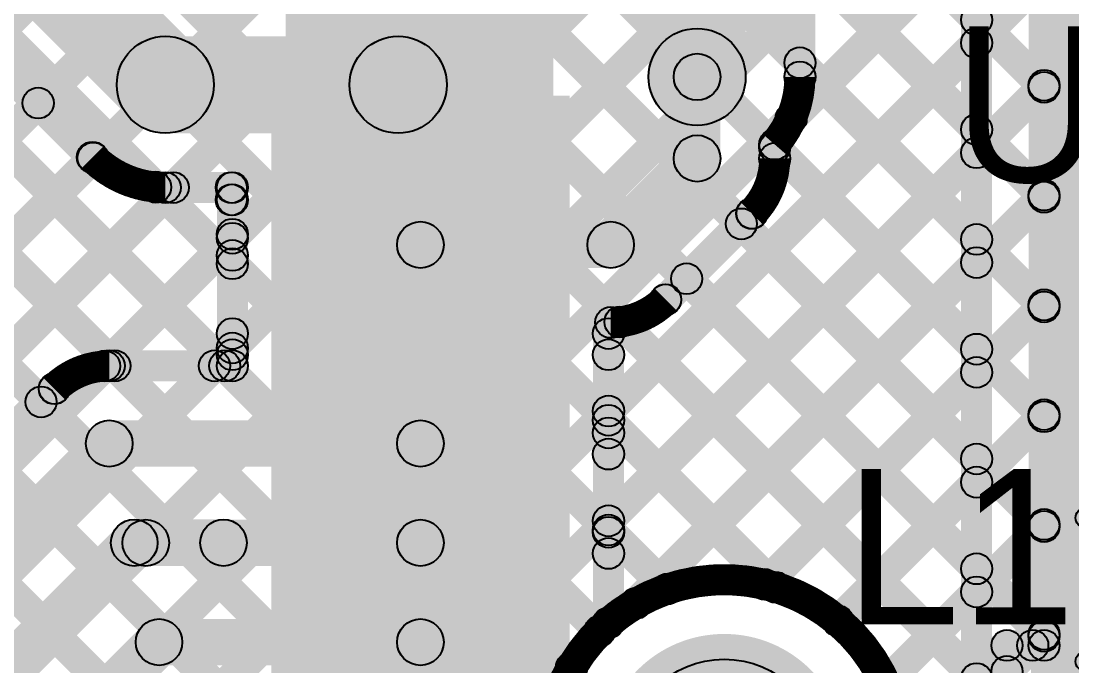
# Model space of a CAD drawing. Header units: millimetres. Extents: x 0.01 to 3.4, y 0.01 to 2.05.
# Drawn here: x 1.8168 to 2.0876, y 1.2653 to 1.4314 of the extents above; entities that cross this region are included whole.
import ezdxf

# ---------------------------------------------------------------- set-up
doc = ezdxf.new("R2010")
doc.units = ezdxf.units.MM
doc.header["$MEASUREMENT"] = 0
for name, color, linetype in [('BottomLayer', 5, 'Continuous'), ('TopLayer', 1, 'Continuous'), ('TopOverlay', 2, 'Continuous'), ('TopPaste', 8, 'Continuous'), ('TopSolder', 216, 'Continuous')]:
    doc.layers.add(name, color=color, linetype=linetype)

# ---------------------------------------------------------------- blocks, each defined once
blk = doc.blocks.new('SPM5012T_100M_LR_27')
at = {"layer": 'TopLayer'}
for points in [[(-0.11417, 0.05512), (-0.05906, 0.05512), (-0.05906, -0.05512), (-0.11417, -0.05512)], [(0.05906, 0.05512), (0.11417, 0.05512), (0.11417, -0.05512), (0.05906, -0.05512)]]:
    blk.add_hatch(color=1, dxfattribs=at).paths.add_polyline_path(points)
at = {"layer": 'TopOverlay'}
h = blk.add_hatch(color=2, dxfattribs=at)
edge = h.paths.add_edge_path()
edge.add_arc((-0.108, 0.102), 0.0025, 0, 360)
h = blk.add_hatch(color=2, dxfattribs=at)
edge = h.paths.add_edge_path()
edge.add_arc((-0.108, 0.102), 0.0025, 0, 360)
for points in [[(0.108, 0.1045), (0.108, 0.0995), (-0.108, 0.0995), (-0.108, 0.1045)], [(-0.1105, 0.102), (-0.1055, 0.102), (-0.1055, 0.066), (-0.1105, 0.066)], [(0.1055, 0.102), (0.1105, 0.102), (0.1105, 0.066), (0.1055, 0.066)], [(-0.1105, -0.065), (-0.1055, -0.065), (-0.1055, -0.102), (-0.1105, -0.102)], [(0.1055, -0.065), (0.1105, -0.065), (0.1105, -0.102), (0.1055, -0.102)], [(0.108, -0.0995), (0.108, -0.1045), (-0.108, -0.1045), (-0.108, -0.0995)]]:
    blk.add_hatch(color=2, dxfattribs=at).paths.add_polyline_path(points)
h = blk.add_hatch(color=2, dxfattribs=at)
edge = h.paths.add_edge_path()
edge.add_arc((0.108, 0.102), 0.0025, 0, 360)
h = blk.add_hatch(color=2, dxfattribs=at)
edge = h.paths.add_edge_path()
edge.add_arc((0.108, 0.102), 0.0025, 0, 360)
h = blk.add_hatch(color=2, dxfattribs=at)
edge = h.paths.add_edge_path()
edge.add_arc((-0.108, 0.066), 0.0025, 0, 360)
h = blk.add_hatch(color=2, dxfattribs=at)
edge = h.paths.add_edge_path()
edge.add_arc((0.108, 0.066), 0.0025, 0, 360)
h = blk.add_hatch(color=2, dxfattribs=at)
edge = h.paths.add_edge_path()
edge.add_arc((-0.108, -0.065), 0.0025, 0, 360)
h = blk.add_hatch(color=2, dxfattribs=at)
edge = h.paths.add_edge_path()
edge.add_arc((0.108, -0.065), 0.0025, 0, 360)
h = blk.add_hatch(color=2, dxfattribs=at)
edge = h.paths.add_edge_path()
edge.add_arc((-0.09783, -0.071), 0.005, 0, 360)
h = blk.add_hatch(color=2, dxfattribs=at)
edge = h.paths.add_edge_path()
edge.add_arc((-0.08617, -0.071), 0.005, 0, 360)
h = blk.add_hatch(color=2, dxfattribs=at)
edge = h.paths.add_edge_path()
edge.add_arc((-0.108, -0.102), 0.0025, 0, 360)
h = blk.add_hatch(color=2, dxfattribs=at)
edge = h.paths.add_edge_path()
edge.add_arc((-0.108, -0.102), 0.0025, 0, 360)
h = blk.add_hatch(color=2, dxfattribs=at)
edge = h.paths.add_edge_path()
edge.add_arc((0.108, -0.102), 0.0025, 0, 360)
h = blk.add_hatch(color=2, dxfattribs=at)
edge = h.paths.add_edge_path()
edge.add_arc((0.108, -0.102), 0.0025, 0, 360)
at = {"layer": 'TopPaste'}
for points in [[(-0.11417, 0.05512), (-0.05906, 0.05512), (-0.05906, -0.05512), (-0.11417, -0.05512)], [(0.05906, 0.05512), (0.11417, 0.05512), (0.11417, -0.05512), (0.05906, -0.05512)]]:
    blk.add_hatch(color=8, dxfattribs=at).paths.add_polyline_path(points)
at = {"layer": 'TopSolder'}
for points in [[(-0.11817, 0.05912), (-0.05506, 0.05912), (-0.05506, -0.05912), (-0.11817, -0.05912)], [(0.05506, 0.05912), (0.11817, 0.05912), (0.11817, -0.05912), (0.05506, -0.05912)]]:
    blk.add_hatch(color=216, dxfattribs=at).paths.add_polyline_path(points)
at = {"layer": 'TopOverlay', "const_width": 0.01}
blk.add_lwpolyline([(-0.08617, -0.071, 1), (-0.09783, -0.071, 1)], format="xyb", close=True, dxfattribs=at)
at = {"layer": 'TopOverlay'}
for centre, radius in [((-0.108, 0.102), 0.0025), ((-0.108, 0.102), 0.0025), ((0.108, 0.102), 0.0025), ((0.108, 0.102), 0.0025), ((-0.108, 0.066), 0.0025), ((0.108, 0.066), 0.0025), ((-0.108, -0.065), 0.0025), ((0.108, -0.065), 0.0025), ((-0.09783, -0.071), 0.005), ((-0.08617, -0.071), 0.005), ((-0.108, -0.102), 0.0025), ((-0.108, -0.102), 0.0025), ((0.108, -0.102), 0.0025), ((0.108, -0.102), 0.0025)]:
    blk.add_circle(centre, radius, dxfattribs=at)
blk = doc.blocks.new('PIC16F15355_I_SS_39')
at = {"layer": 'TopLayer'}
for points in [[(0.17618, 0.15748), (0.10728, 0.15748), (0.10728, 0.1752), (0.17618, 0.1752)], [(0.17618, 0.13189), (0.10728, 0.13189), (0.10728, 0.14961), (0.17618, 0.14961)], [(0.17618, 0.1063), (0.10728, 0.1063), (0.10728, 0.12402), (0.17618, 0.12402)], [(0.17618, 0.08071), (0.10728, 0.08071), (0.10728, 0.09843), (0.17618, 0.09843)], [(0.17618, 0.05512), (0.10728, 0.05512), (0.10728, 0.07283), (0.17618, 0.07283)], [(0.17618, 0.02953), (0.10728, 0.02953), (0.10728, 0.04724), (0.17618, 0.04724)]]:
    blk.add_hatch(color=1, dxfattribs=at).paths.add_polyline_path(points)
at = {"layer": 'TopPaste'}
for points in [[(0.17618, 0.15748), (0.10728, 0.15748), (0.10728, 0.1752), (0.17618, 0.1752)], [(0.17618, 0.13189), (0.10728, 0.13189), (0.10728, 0.14961), (0.17618, 0.14961)], [(0.17618, 0.1063), (0.10728, 0.1063), (0.10728, 0.12402), (0.17618, 0.12402)], [(0.17618, 0.08071), (0.10728, 0.08071), (0.10728, 0.09843), (0.17618, 0.09843)], [(0.17618, 0.05512), (0.10728, 0.05512), (0.10728, 0.07283), (0.17618, 0.07283)], [(0.17618, 0.02953), (0.10728, 0.02953), (0.10728, 0.04724), (0.17618, 0.04724)]]:
    blk.add_hatch(color=8, dxfattribs=at).paths.add_polyline_path(points)
at = {"layer": 'TopSolder'}
for points in [[(0.18018, 0.15348), (0.10328, 0.15348), (0.10328, 0.1792), (0.18018, 0.1792)], [(0.18018, 0.12789), (0.10328, 0.12789), (0.10328, 0.15361), (0.18018, 0.15361)], [(0.18018, 0.1023), (0.10328, 0.1023), (0.10328, 0.12802), (0.18018, 0.12802)], [(0.18018, 0.07671), (0.10328, 0.07671), (0.10328, 0.10243), (0.18018, 0.10243)], [(0.18018, 0.05112), (0.10328, 0.05112), (0.10328, 0.07683), (0.18018, 0.07683)], [(0.18018, 0.02553), (0.10328, 0.02553), (0.10328, 0.05124), (0.18018, 0.05124)]]:
    blk.add_hatch(color=216, dxfattribs=at).paths.add_polyline_path(points)

msp = doc.modelspace()

# ---------------------------------------------------------------- hatches: boundary and pattern name
at = {"layer": 'BottomLayer'}
for points in [[(1.66618, 1.65317), (1.67184, 1.65883), (2.06583, 1.26484), (2.06017, 1.25918)], [(1.69447, 1.65317), (1.70012, 1.65883), (2.06583, 1.29312), (2.06017, 1.28747)], [(1.72237, 1.33402), (1.71671, 1.33968), (2.03586, 1.65883), (2.04152, 1.65317)], [(1.72275, 1.65317), (1.7284, 1.65883), (2.06583, 1.3214), (2.06017, 1.31575)], [(1.75103, 1.65317), (1.75669, 1.65883), (2.06583, 1.34969), (2.06017, 1.34403)], [(1.77932, 1.65317), (1.78497, 1.65883), (2.06583, 1.37797), (2.06017, 1.37232)], [(1.8076, 1.65317), (1.81326, 1.65883), (2.06583, 1.40626), (2.06017, 1.4006)], [(1.83588, 1.65317), (1.84154, 1.65883), (2.06583, 1.43454), (2.06017, 1.42888)], [(1.74843, 1.3318), (1.74278, 1.33746), (2.05823, 1.65291), (2.06389, 1.64725)], [(2.127, 0.87355), (2.077, 0.87355), (2.077, 1.63024), (2.127, 1.63024)], [(1.56426, 1.61367), (1.56992, 1.61933), (1.94042, 1.24883), (1.93476, 1.24317)], [(1.59254, 1.61367), (1.5982, 1.61933), (1.95783, 1.2597), (1.95217, 1.25404)], [(1.76656, 1.32164), (1.7609, 1.32729), (2.05516, 1.62155), (2.06081, 1.6159)], [(2.067, 0.9973), (2.059, 0.9973), (2.059, 1.60681), (2.067, 1.60681)], [(1.77933, 1.30613), (1.77368, 1.31179), (2.06017, 1.59828), (2.06583, 1.59263)], [(1.78606, 1.28458), (1.7804, 1.29023), (2.06017, 1.57), (2.06583, 1.56434)], [(1.73362, 1.55745), (1.73927, 1.56311), (2.01401, 1.28837), (2.00835, 1.28272)], [(1.72405, 1.53874), (1.7297, 1.5444), (1.98619, 1.28791), (1.98054, 1.28225)], [(1.77369, 1.24392), (1.76803, 1.24958), (2.06017, 1.54172), (2.06583, 1.53606)], [(1.70113, 1.53337), (1.70679, 1.53903), (1.96874, 1.27708), (1.96308, 1.27142)], [(1.58341, 1.50967), (1.58906, 1.51533), (1.85556, 1.24883), (1.84991, 1.24317)], [(1.80123, 1.24317), (1.79557, 1.24883), (2.06017, 1.51343), (2.06583, 1.50777)], [(1.82951, 1.24317), (1.82385, 1.24883), (2.06017, 1.48515), (2.06583, 1.47949)], [(1.85779, 1.24317), (1.85214, 1.24883), (2.06017, 1.45686), (2.06583, 1.45121)], [(1.88608, 1.24317), (1.88042, 1.24883), (2.06017, 1.42858), (2.06583, 1.42292)], [(1.91436, 1.24317), (1.90871, 1.24883), (2.06017, 1.40029), (2.06583, 1.39464)], [(1.76204, 1.38761), (1.76769, 1.39327), (1.91213, 1.24883), (1.90648, 1.24317)], [(1.74714, 1.37423), (1.75279, 1.37988), (1.88385, 1.24883), (1.87819, 1.24317)], [(1.978, 1.27853), (1.97235, 1.28418), (2.06017, 1.37201), (2.06583, 1.36635)], [(2.01122, 1.28346), (2.00557, 1.28912), (2.06017, 1.34373), (2.06583, 1.33807)], [(2.03007, 1.27403), (2.02441, 1.27968), (2.06017, 1.31544), (2.06583, 1.30978)], [(2.04227, 1.25794), (2.03661, 1.2636), (2.06017, 1.28716), (2.06583, 1.2815)], [(1.94265, 1.24317), (1.93699, 1.24883), (1.95582, 1.26765), (1.96147, 1.262)]]:
    msp.add_hatch(color=5, dxfattribs=at).paths.add_polyline_path(points)
h = msp.add_hatch(color=5, dxfattribs=at)
edge = h.paths.add_edge_path()
edge.add_arc((2.063, 1.43171), 0.004, 0, 360)
h = msp.add_hatch(color=5, dxfattribs=at)
edge = h.paths.add_edge_path()
edge.add_arc((2.063, 1.42575), 0.004, 0, 360)
h = msp.add_hatch(color=5, dxfattribs=at)
edge = h.paths.add_edge_path()
edge.add_arc((2.063, 1.40343), 0.004, 0, 360)
h = msp.add_hatch(color=5, dxfattribs=at)
edge = h.paths.add_edge_path()
edge.add_arc((2.063, 1.39747), 0.004, 0, 360)
h = msp.add_hatch(color=5, dxfattribs=at)
edge = h.paths.add_edge_path()
edge.add_arc((2.063, 1.37514), 0.004, 0, 360)
h = msp.add_hatch(color=5, dxfattribs=at)
edge = h.paths.add_edge_path()
edge.add_arc((2.063, 1.36918), 0.004, 0, 360)
h = msp.add_hatch(color=5, dxfattribs=at)
edge = h.paths.add_edge_path()
edge.add_arc((2.063, 1.34686), 0.004, 0, 360)
h = msp.add_hatch(color=5, dxfattribs=at)
edge = h.paths.add_edge_path()
edge.add_arc((2.063, 1.3409), 0.004, 0, 360)
h = msp.add_hatch(color=5, dxfattribs=at)
edge = h.paths.add_edge_path()
edge.add_arc((2.063, 1.31858), 0.004, 0, 360)
h = msp.add_hatch(color=5, dxfattribs=at)
edge = h.paths.add_edge_path()
edge.add_arc((2.063, 1.31261), 0.004, 0, 360)
h = msp.add_hatch(color=5, dxfattribs=at)
edge = h.paths.add_edge_path()
edge.add_arc((2.063, 1.29029), 0.004, 0, 360)
h = msp.add_hatch(color=5, dxfattribs=at)
edge = h.paths.add_edge_path()
edge.add_arc((1.98336, 1.28508), 0.004, 0, 360)
h = msp.add_hatch(color=5, dxfattribs=at)
edge = h.paths.add_edge_path()
edge.add_arc((2.0084, 1.28629), 0.004, 0, 360)
h = msp.add_hatch(color=5, dxfattribs=at)
edge = h.paths.add_edge_path()
edge.add_arc((2.01118, 1.28554), 0.004, 0, 360)
h = msp.add_hatch(color=5, dxfattribs=at)
edge = h.paths.add_edge_path()
edge.add_arc((2.063, 1.28433), 0.004, 0, 360)
h = msp.add_hatch(color=5, dxfattribs=at)
edge = h.paths.add_edge_path()
edge.add_arc((1.97518, 1.28136), 0.004, 0, 360)
h = msp.add_hatch(color=5, dxfattribs=at)
edge = h.paths.add_edge_path()
edge.add_arc((2.02724, 1.27685), 0.004, 0, 360)
h = msp.add_hatch(color=5, dxfattribs=at)
edge = h.paths.add_edge_path()
edge.add_arc((1.96591, 1.27425), 0.004, 0, 360)
h = msp.add_hatch(color=5, dxfattribs=at)
edge = h.paths.add_edge_path()
edge.add_arc((1.998, 1.242), 0.0315, 0, 360)
h = msp.add_hatch(color=5, dxfattribs=at)
edge = h.paths.add_edge_path()
edge.add_arc((1.95864, 1.26482), 0.004, 0, 360)
h = msp.add_hatch(color=5, dxfattribs=at)
edge = h.paths.add_edge_path()
edge.add_arc((1.998, 1.242), 0.025, 0, 360)
h = msp.add_hatch(color=5, dxfattribs=at)
edge = h.paths.add_edge_path()
edge.add_arc((2.063, 1.26201), 0.004, 0, 360)
at = {"layer": 'TopLayer'}
for points in [[(1.72717, 1.47904), (1.73283, 1.4847), (1.87213, 1.3454), (1.86648, 1.33974)], [(2.01367, 1.47539), (2.01933, 1.48104), (2.08321, 1.41716), (2.07756, 1.4115)], [(1.78916, 1.46216), (1.80684, 1.47984), (1.86284, 1.42384), (1.84516, 1.40616)], [(2.01805, 1.40343), (2.0124, 1.40909), (2.07917, 1.47586), (2.08483, 1.47021)], [(2.0035, 1.417), (1.9785, 1.417), (1.9785, 1.471), (2.0035, 1.471)], [(2.0215, 1.417), (2.0135, 1.417), (2.0135, 1.471), (2.0215, 1.471)], [(2.08439, 1.27054), (2.07639, 1.27054), (2.07639, 1.47042), (2.08439, 1.47042)], [(1.72717, 1.45076), (1.73283, 1.45642), (1.84385, 1.3454), (1.83819, 1.33974)], [(1.77647, 1.4494), (1.78212, 1.45506), (1.83806, 1.39912), (1.8324, 1.39347)], [(2.01467, 1.4461), (2.02033, 1.45176), (2.08321, 1.38887), (2.07756, 1.38321)], [(1.97101, 1.3281), (1.96535, 1.33376), (2.07756, 1.44596), (2.08321, 1.44031)], [(1.885, 1.39934), (1.954, 1.39934), (1.954, 1.441), (1.885, 1.441)], [(1.854, 1.4025), (1.854, 1.4275), (1.914, 1.4275), (1.914, 1.4025)], [(2.01467, 1.41782), (2.02033, 1.42347), (2.08321, 1.36059), (2.07756, 1.35493)], [(1.97101, 1.29982), (1.96535, 1.30547), (2.07756, 1.41768), (2.08321, 1.41202)], [(1.997, 1.396), (1.985, 1.396), (1.985, 1.417), (1.997, 1.417)], [(1.74843, 1.3318), (1.74278, 1.33746), (1.81842, 1.4131), (1.82408, 1.40745)], [(1.97299, 1.36951), (1.96451, 1.37799), (1.98676, 1.40024), (1.99524, 1.39176)], [(2.00817, 1.39603), (2.01383, 1.40169), (2.08321, 1.3323), (2.07756, 1.32665)], [(1.76656, 1.32164), (1.7609, 1.32729), (1.83256, 1.39896), (1.83822, 1.3933)], [(2.015, 1.396), (2.007, 1.396), (2.007, 1.39961), (2.015, 1.39961)], [(1.76152, 1.38813), (1.76718, 1.39378), (1.82484, 1.33612), (1.81918, 1.33047)], [(1.854, 1.3845), (1.854, 1.3925), (1.871, 1.3925), (1.871, 1.3845)], [(1.77933, 1.30613), (1.77368, 1.31179), (1.85322, 1.39133), (1.85887, 1.38567)], [(1.84872, 1.38579), (1.85437, 1.39144), (1.87411, 1.3717), (1.86846, 1.36605)], [(1.978, 1.27853), (1.97235, 1.28418), (2.07756, 1.3894), (2.08321, 1.38374)], [(1.875, 1.38534), (1.867, 1.38534), (1.867, 1.3885), (1.875, 1.3885)], [(1.87528, 1.38534), (1.86728, 1.38534), (1.86728, 1.3885), (1.87528, 1.3885)], [(1.87528, 1.38534), (1.86728, 1.38534), (1.86728, 1.3885), (1.87528, 1.3885)], [(1.87528, 1.37648), (1.86728, 1.37648), (1.86728, 1.38534), (1.87528, 1.38534)], [(1.87528, 1.37648), (1.86728, 1.37648), (1.86728, 1.38534), (1.87528, 1.38534)], [(1.98575, 1.35681), (1.98009, 1.36247), (2.00228, 1.38465), (2.00794, 1.379)], [(1.9996, 1.37632), (2.00526, 1.38197), (2.08321, 1.30402), (2.07756, 1.29836)], [(1.84119, 1.3397), (1.83553, 1.34536), (1.86846, 1.37828), (1.87411, 1.37263)], [(1.91973, 1.36775), (1.91973, 1.37975), (1.96875, 1.37975), (1.96875, 1.36775)], [(1.87528, 1.37102), (1.86728, 1.37102), (1.86728, 1.37648), (1.87528, 1.37648)], [(1.87528, 1.35089), (1.86728, 1.35089), (1.86728, 1.37102), (1.87528, 1.37102)], [(1.87528, 1.35089), (1.86728, 1.35089), (1.86728, 1.37102), (1.87528, 1.37102)], [(1.98546, 1.36218), (1.99112, 1.36783), (2.08321, 1.27574), (2.07756, 1.27008)], [(2.01122, 1.28346), (2.00557, 1.28912), (2.07756, 1.36111), (2.08321, 1.35545)], [(1.96829, 1.35106), (1.97395, 1.35672), (2.07366, 1.25701), (2.068, 1.25136)], [(1.86951, 1.33974), (1.86385, 1.3454), (1.86846, 1.35), (1.87411, 1.34434)], [(1.87528, 1.34543), (1.86728, 1.34543), (1.86728, 1.35089), (1.87528, 1.35089)], [(1.97218, 1.34543), (1.96418, 1.34543), (1.96418, 1.35089), (1.97218, 1.35089)], [(1.83957, 1.33857), (1.83957, 1.34657), (1.87128, 1.34657), (1.87128, 1.33857)], [(1.97218, 1.3253), (1.96418, 1.3253), (1.96418, 1.34543), (1.97218, 1.34543)], [(1.97218, 1.3253), (1.96418, 1.3253), (1.96418, 1.34543), (1.97218, 1.34543)], [(1.78511, 1.29073), (1.77945, 1.29639), (1.82256, 1.33951), (1.82822, 1.33385)], [(2.03007, 1.27403), (2.02441, 1.27968), (2.07756, 1.33283), (2.08321, 1.32717)], [(1.96535, 1.32572), (1.97101, 1.33137), (2.01401, 1.28837), (2.00835, 1.28272)], [(1.69924, 1.17376), (1.69076, 1.18224), (1.83532, 1.32681), (1.84381, 1.31832)], [(1.83957, 1.31657), (1.83957, 1.32857), (1.91973, 1.32857), (1.91973, 1.31657)], [(1.97218, 1.31983), (1.96418, 1.31983), (1.96418, 1.3253), (1.97218, 1.3253)], [(1.97218, 1.29971), (1.96418, 1.29971), (1.96418, 1.31983), (1.97218, 1.31983)], [(1.97218, 1.29971), (1.96418, 1.29971), (1.96418, 1.31983), (1.97218, 1.31983)], [(1.846, 1.291), (1.846, 1.303), (1.869, 1.303), (1.869, 1.291)], [(1.84898, 1.29098), (1.84898, 1.30298), (1.91973, 1.30298), (1.91973, 1.29098)], [(1.96535, 1.29743), (1.97101, 1.30309), (1.98619, 1.28791), (1.98054, 1.28225)], [(2.04227, 1.25794), (2.03661, 1.2636), (2.07756, 1.30454), (2.08321, 1.29889)], [(1.73824, 1.18076), (1.72976, 1.18924), (1.84176, 1.30124), (1.85024, 1.29276)], [(1.97218, 1.29424), (1.96418, 1.29424), (1.96418, 1.29971), (1.97218, 1.29971)], [(1.97218, 1.27636), (1.96418, 1.27636), (1.96418, 1.29424), (1.97218, 1.29424)], [(1.97218, 1.27636), (1.96418, 1.27636), (1.96418, 1.29424), (1.97218, 1.29424)], [(1.77724, 1.18776), (1.76876, 1.19624), (1.84814, 1.27563), (1.85663, 1.26714)], [(1.85239, 1.26539), (1.85239, 1.27739), (1.91973, 1.27739), (1.91973, 1.26539)], [(2.08032, 1.26771), (2.07466, 1.27337), (2.07756, 1.27626), (2.08321, 1.2706)], [(2.07366, 1.26104), (2.068, 1.2667), (2.07466, 1.27337), (2.08032, 1.26771)], [(2.07083, 1.26654), (2.07083, 1.27454), (2.08039, 1.27454), (2.08039, 1.26654)], [(2.07483, 1.13946), (2.06683, 1.13946), (2.06683, 1.27054), (2.07483, 1.27054)], [(2.04595, 1.23334), (2.04029, 1.23899), (2.068, 1.2667), (2.07366, 1.26104)]]:
    msp.add_hatch(color=1, dxfattribs=at).paths.add_polyline_path(points)
h = msp.add_hatch(color=1, dxfattribs=at)
edge = h.paths.add_edge_path()
edge.add_arc((1.854, 1.415), 0.0125, 0, 360)
h = msp.add_hatch(color=1, dxfattribs=at)
edge = h.paths.add_edge_path()
edge.add_arc((1.854, 1.415), 0.0125, 0, 360)
h = msp.add_hatch(color=1, dxfattribs=at)
edge = h.paths.add_edge_path()
edge.add_arc((1.914, 1.415), 0.0125, 0, 360)
h = msp.add_hatch(color=1, dxfattribs=at)
edge = h.paths.add_edge_path()
edge.add_arc((1.991, 1.417), 0.0125, 0, 360)
h = msp.add_hatch(color=1, dxfattribs=at)
edge = h.paths.add_edge_path()
edge.add_arc((2.0175, 1.42064), 0.004, 0, 360)
h = msp.add_hatch(color=1, dxfattribs=at)
edge = h.paths.add_edge_path()
edge.add_arc((1.991, 1.417), 0.006, 0, 360)
h = msp.add_hatch(color=1, dxfattribs=at)
edge = h.paths.add_edge_path()
edge.add_arc((2.0175, 1.417), 0.004, 0, 360)
h = msp.add_hatch(color=1, dxfattribs=at)
edge = h.paths.add_edge_path()
edge.add_arc((2.0175, 1.417), 0.004, 0, 360)
h = msp.add_hatch(color=1, dxfattribs=at)
edge = h.paths.add_edge_path()
edge.add_arc((2.08039, 1.41485), 0.004, 0, 360)
h = msp.add_hatch(color=1, dxfattribs=at)
edge = h.paths.add_edge_path()
edge.add_arc((2.08039, 1.41433), 0.004, 0, 360)
h = msp.add_hatch(color=1, dxfattribs=at)
edge = h.paths.add_edge_path()
edge.add_arc((1.82125, 1.41027), 0.004, 0, 360)
h = msp.add_hatch(color=1, dxfattribs=at)
edge = h.paths.add_edge_path()
edge.add_arc((2.01523, 1.40626), 0.004, 0, 360)
h = msp.add_hatch(color=1, dxfattribs=at)
edge = h.paths.add_edge_path()
edge.add_arc((2.011, 1.39961), 0.004, 0, 360)
h = msp.add_hatch(color=1, dxfattribs=at)
edge = h.paths.add_edge_path()
edge.add_arc((2.011, 1.39961), 0.004, 0, 360)
h = msp.add_hatch(color=1, dxfattribs=at)
edge = h.paths.add_edge_path()
edge.add_arc((2.011, 1.39886), 0.004, 0, 360)
h = msp.add_hatch(color=1, dxfattribs=at)
edge = h.paths.add_edge_path()
edge.add_arc((1.83523, 1.3963), 0.004, 0, 360)
h = msp.add_hatch(color=1, dxfattribs=at)
edge = h.paths.add_edge_path()
edge.add_arc((1.83523, 1.3963), 0.004, 0, 360)
h = msp.add_hatch(color=1, dxfattribs=at)
edge = h.paths.add_edge_path()
edge.add_arc((1.83526, 1.39626), 0.004, 0, 360)
h = msp.add_hatch(color=1, dxfattribs=at)
edge = h.paths.add_edge_path()
edge.add_arc((1.83539, 1.39613), 0.004, 0, 360)
h = msp.add_hatch(color=1, dxfattribs=at)
edge = h.paths.add_edge_path()
edge.add_arc((1.991, 1.396), 0.006, 0, 360)
h = msp.add_hatch(color=1, dxfattribs=at)
edge = h.paths.add_edge_path()
edge.add_arc((1.991, 1.396), 0.006, 0, 360)
h = msp.add_hatch(color=1, dxfattribs=at)
edge = h.paths.add_edge_path()
edge.add_arc((2.011, 1.396), 0.004, 0, 360)
h = msp.add_hatch(color=1, dxfattribs=at)
edge = h.paths.add_edge_path()
edge.add_arc((2.011, 1.396), 0.004, 0, 360)
h = msp.add_hatch(color=1, dxfattribs=at)
edge = h.paths.add_edge_path()
edge.add_arc((2.011, 1.396), 0.004, 0, 360)
h = msp.add_hatch(color=1, dxfattribs=at)
edge = h.paths.add_edge_path()
edge.add_arc((1.85154, 1.38861), 0.004, 0, 360)
h = msp.add_hatch(color=1, dxfattribs=at)
edge = h.paths.add_edge_path()
edge.add_arc((1.854, 1.3885), 0.004, 0, 360)
h = msp.add_hatch(color=1, dxfattribs=at)
edge = h.paths.add_edge_path()
edge.add_arc((1.854, 1.3885), 0.004, 0, 360)
h = msp.add_hatch(color=1, dxfattribs=at)
edge = h.paths.add_edge_path()
edge.add_arc((1.854, 1.3885), 0.004, 0, 360)
h = msp.add_hatch(color=1, dxfattribs=at)
edge = h.paths.add_edge_path()
edge.add_arc((1.85604, 1.3885), 0.004, 0, 360)
h = msp.add_hatch(color=1, dxfattribs=at)
edge = h.paths.add_edge_path()
edge.add_arc((1.871, 1.3885), 0.004, 0, 360)
h = msp.add_hatch(color=1, dxfattribs=at)
edge = h.paths.add_edge_path()
edge.add_arc((1.871, 1.3885), 0.004, 0, 360)
h = msp.add_hatch(color=1, dxfattribs=at)
edge = h.paths.add_edge_path()
edge.add_arc((1.87128, 1.3885), 0.004, 0, 360)
h = msp.add_hatch(color=1, dxfattribs=at)
edge = h.paths.add_edge_path()
edge.add_arc((1.87128, 1.3885), 0.004, 0, 360)
h = msp.add_hatch(color=1, dxfattribs=at)
edge = h.paths.add_edge_path()
edge.add_arc((1.871, 1.38534), 0.004, 0, 360)
h = msp.add_hatch(color=1, dxfattribs=at)
edge = h.paths.add_edge_path()
edge.add_arc((1.87128, 1.38534), 0.004, 0, 360)
h = msp.add_hatch(color=1, dxfattribs=at)
edge = h.paths.add_edge_path()
edge.add_arc((1.87128, 1.38534), 0.004, 0, 360)
h = msp.add_hatch(color=1, dxfattribs=at)
edge = h.paths.add_edge_path()
edge.add_arc((1.87128, 1.38534), 0.004, 0, 360)
h = msp.add_hatch(color=1, dxfattribs=at)
edge = h.paths.add_edge_path()
edge.add_arc((1.87128, 1.38534), 0.004, 0, 360)
h = msp.add_hatch(color=1, dxfattribs=at)
edge = h.paths.add_edge_path()
edge.add_arc((2.08039, 1.38657), 0.004, 0, 360)
h = msp.add_hatch(color=1, dxfattribs=at)
edge = h.paths.add_edge_path()
edge.add_arc((2.08039, 1.38604), 0.004, 0, 360)
h = msp.add_hatch(color=1, dxfattribs=at)
edge = h.paths.add_edge_path()
edge.add_arc((2.00511, 1.38183), 0.004, 0, 360)
h = msp.add_hatch(color=1, dxfattribs=at)
edge = h.paths.add_edge_path()
edge.add_arc((2.00511, 1.38183), 0.004, 0, 360)
h = msp.add_hatch(color=1, dxfattribs=at)
edge = h.paths.add_edge_path()
edge.add_arc((2.00514, 1.38186), 0.004, 0, 360)
h = msp.add_hatch(color=1, dxfattribs=at)
edge = h.paths.add_edge_path()
edge.add_arc((2.00243, 1.37915), 0.004, 0, 360)
h = msp.add_hatch(color=1, dxfattribs=at)
edge = h.paths.add_edge_path()
edge.add_arc((1.87128, 1.37648), 0.004, 0, 360)
h = msp.add_hatch(color=1, dxfattribs=at)
edge = h.paths.add_edge_path()
edge.add_arc((1.87128, 1.37648), 0.004, 0, 360)
h = msp.add_hatch(color=1, dxfattribs=at)
edge = h.paths.add_edge_path()
edge.add_arc((1.87128, 1.37648), 0.004, 0, 360)
h = msp.add_hatch(color=1, dxfattribs=at)
edge = h.paths.add_edge_path()
edge.add_arc((1.87128, 1.37545), 0.004, 0, 360)
h = msp.add_hatch(color=1, dxfattribs=at)
edge = h.paths.add_edge_path()
edge.add_arc((1.91973, 1.37375), 0.006, 0, 360)
h = msp.add_hatch(color=1, dxfattribs=at)
edge = h.paths.add_edge_path()
edge.add_arc((1.96875, 1.37375), 0.006, 0, 360)
h = msp.add_hatch(color=1, dxfattribs=at)
edge = h.paths.add_edge_path()
edge.add_arc((1.96875, 1.37375), 0.006, 0, 360)
h = msp.add_hatch(color=1, dxfattribs=at)
edge = h.paths.add_edge_path()
edge.add_arc((1.87128, 1.37102), 0.004, 0, 360)
h = msp.add_hatch(color=1, dxfattribs=at)
edge = h.paths.add_edge_path()
edge.add_arc((1.87128, 1.37102), 0.004, 0, 360)
h = msp.add_hatch(color=1, dxfattribs=at)
edge = h.paths.add_edge_path()
edge.add_arc((1.87128, 1.37102), 0.004, 0, 360)
h = msp.add_hatch(color=1, dxfattribs=at)
edge = h.paths.add_edge_path()
edge.add_arc((1.87128, 1.36887), 0.004, 0, 360)
h = msp.add_hatch(color=1, dxfattribs=at)
edge = h.paths.add_edge_path()
edge.add_arc((1.98829, 1.36501), 0.004, 0, 360)
h = msp.add_hatch(color=1, dxfattribs=at)
edge = h.paths.add_edge_path()
edge.add_arc((1.98289, 1.35961), 0.004, 0, 360)
h = msp.add_hatch(color=1, dxfattribs=at)
edge = h.paths.add_edge_path()
edge.add_arc((1.98292, 1.35964), 0.004, 0, 360)
h = msp.add_hatch(color=1, dxfattribs=at)
edge = h.paths.add_edge_path()
edge.add_arc((1.98292, 1.35964), 0.004, 0, 360)
h = msp.add_hatch(color=1, dxfattribs=at)
edge = h.paths.add_edge_path()
edge.add_arc((2.08039, 1.35828), 0.004, 0, 360)
h = msp.add_hatch(color=1, dxfattribs=at)
edge = h.paths.add_edge_path()
edge.add_arc((2.08039, 1.35776), 0.004, 0, 360)
h = msp.add_hatch(color=1, dxfattribs=at)
edge = h.paths.add_edge_path()
edge.add_arc((1.96875, 1.35375), 0.004, 0, 360)
h = msp.add_hatch(color=1, dxfattribs=at)
edge = h.paths.add_edge_path()
edge.add_arc((1.96875, 1.35375), 0.004, 0, 360)
h = msp.add_hatch(color=1, dxfattribs=at)
edge = h.paths.add_edge_path()
edge.add_arc((1.97112, 1.35389), 0.004, 0, 360)
h = msp.add_hatch(color=1, dxfattribs=at)
edge = h.paths.add_edge_path()
edge.add_arc((1.87128, 1.35089), 0.004, 0, 360)
h = msp.add_hatch(color=1, dxfattribs=at)
edge = h.paths.add_edge_path()
edge.add_arc((1.87128, 1.35089), 0.004, 0, 360)
h = msp.add_hatch(color=1, dxfattribs=at)
edge = h.paths.add_edge_path()
edge.add_arc((1.87128, 1.35089), 0.004, 0, 360)
h = msp.add_hatch(color=1, dxfattribs=at)
edge = h.paths.add_edge_path()
edge.add_arc((1.96818, 1.35089), 0.004, 0, 360)
h = msp.add_hatch(color=1, dxfattribs=at)
edge = h.paths.add_edge_path()
edge.add_arc((1.87128, 1.34717), 0.004, 0, 360)
h = msp.add_hatch(color=1, dxfattribs=at)
edge = h.paths.add_edge_path()
edge.add_arc((1.87128, 1.34543), 0.004, 0, 360)
h = msp.add_hatch(color=1, dxfattribs=at)
edge = h.paths.add_edge_path()
edge.add_arc((1.96818, 1.34543), 0.004, 0, 360)
h = msp.add_hatch(color=1, dxfattribs=at)
edge = h.paths.add_edge_path()
edge.add_arc((1.96818, 1.34543), 0.004, 0, 360)
h = msp.add_hatch(color=1, dxfattribs=at)
edge = h.paths.add_edge_path()
edge.add_arc((1.96818, 1.34543), 0.004, 0, 360)
h = msp.add_hatch(color=1, dxfattribs=at)
edge = h.paths.add_edge_path()
edge.add_arc((1.83836, 1.34253), 0.004, 0, 360)
h = msp.add_hatch(color=1, dxfattribs=at)
edge = h.paths.add_edge_path()
edge.add_arc((1.83957, 1.34257), 0.004, 0, 360)
h = msp.add_hatch(color=1, dxfattribs=at)
edge = h.paths.add_edge_path()
edge.add_arc((1.83957, 1.34257), 0.004, 0, 360)
h = msp.add_hatch(color=1, dxfattribs=at)
edge = h.paths.add_edge_path()
edge.add_arc((1.83957, 1.34257), 0.004, 0, 360)
h = msp.add_hatch(color=1, dxfattribs=at)
edge = h.paths.add_edge_path()
edge.add_arc((1.84102, 1.34257), 0.004, 0, 360)
h = msp.add_hatch(color=1, dxfattribs=at)
edge = h.paths.add_edge_path()
edge.add_arc((1.86668, 1.34257), 0.004, 0, 360)
h = msp.add_hatch(color=1, dxfattribs=at)
edge = h.paths.add_edge_path()
edge.add_arc((1.86931, 1.34257), 0.004, 0, 360)
h = msp.add_hatch(color=1, dxfattribs=at)
edge = h.paths.add_edge_path()
edge.add_arc((1.87128, 1.34257), 0.004, 0, 360)
h = msp.add_hatch(color=1, dxfattribs=at)
edge = h.paths.add_edge_path()
edge.add_arc((1.82539, 1.33668), 0.004, 0, 360)
h = msp.add_hatch(color=1, dxfattribs=at)
edge = h.paths.add_edge_path()
edge.add_arc((1.82539, 1.33668), 0.004, 0, 360)
h = msp.add_hatch(color=1, dxfattribs=at)
edge = h.paths.add_edge_path()
edge.add_arc((1.82542, 1.33671), 0.004, 0, 360)
h = msp.add_hatch(color=1, dxfattribs=at)
edge = h.paths.add_edge_path()
edge.add_arc((1.82201, 1.33329), 0.004, 0, 360)
h = msp.add_hatch(color=1, dxfattribs=at)
edge = h.paths.add_edge_path()
edge.add_arc((1.96818, 1.33093), 0.004, 0, 360)
h = msp.add_hatch(color=1, dxfattribs=at)
edge = h.paths.add_edge_path()
edge.add_arc((1.96818, 1.32855), 0.004, 0, 360)
h = msp.add_hatch(color=1, dxfattribs=at)
edge = h.paths.add_edge_path()
edge.add_arc((2.08039, 1.33), 0.004, 0, 360)
h = msp.add_hatch(color=1, dxfattribs=at)
edge = h.paths.add_edge_path()
edge.add_arc((2.08039, 1.32947), 0.004, 0, 360)
h = msp.add_hatch(color=1, dxfattribs=at)
edge = h.paths.add_edge_path()
edge.add_arc((1.83957, 1.32257), 0.006, 0, 360)
h = msp.add_hatch(color=1, dxfattribs=at)
edge = h.paths.add_edge_path()
edge.add_arc((1.83957, 1.32257), 0.006, 0, 360)
h = msp.add_hatch(color=1, dxfattribs=at)
edge = h.paths.add_edge_path()
edge.add_arc((1.91973, 1.32257), 0.006, 0, 360)
h = msp.add_hatch(color=1, dxfattribs=at)
edge = h.paths.add_edge_path()
edge.add_arc((1.96818, 1.3253), 0.004, 0, 360)
h = msp.add_hatch(color=1, dxfattribs=at)
edge = h.paths.add_edge_path()
edge.add_arc((1.96818, 1.3253), 0.004, 0, 360)
h = msp.add_hatch(color=1, dxfattribs=at)
edge = h.paths.add_edge_path()
edge.add_arc((1.96818, 1.3253), 0.004, 0, 360)
h = msp.add_hatch(color=1, dxfattribs=at)
edge = h.paths.add_edge_path()
edge.add_arc((1.96818, 1.31983), 0.004, 0, 360)
h = msp.add_hatch(color=1, dxfattribs=at)
edge = h.paths.add_edge_path()
edge.add_arc((1.96818, 1.31983), 0.004, 0, 360)
h = msp.add_hatch(color=1, dxfattribs=at)
edge = h.paths.add_edge_path()
edge.add_arc((1.96818, 1.31983), 0.004, 0, 360)
h = msp.add_hatch(color=1, dxfattribs=at)
edge = h.paths.add_edge_path()
edge.add_arc((1.96818, 1.30265), 0.004, 0, 360)
h = msp.add_hatch(color=1, dxfattribs=at)
edge = h.paths.add_edge_path()
edge.add_arc((2.08039, 1.30171), 0.004, 0, 360)
h = msp.add_hatch(color=1, dxfattribs=at)
edge = h.paths.add_edge_path()
edge.add_arc((2.08039, 1.30119), 0.004, 0, 360)
h = msp.add_hatch(color=1, dxfattribs=at)
edge = h.paths.add_edge_path()
edge.add_arc((1.846, 1.297), 0.006, 0, 360)
h = msp.add_hatch(color=1, dxfattribs=at)
edge = h.paths.add_edge_path()
edge.add_arc((1.846, 1.297), 0.006, 0, 360)
h = msp.add_hatch(color=1, dxfattribs=at)
edge = h.paths.add_edge_path()
edge.add_arc((1.84898, 1.29698), 0.006, 0, 360)
h = msp.add_hatch(color=1, dxfattribs=at)
edge = h.paths.add_edge_path()
edge.add_arc((1.869, 1.297), 0.006, 0, 360)
h = msp.add_hatch(color=1, dxfattribs=at)
edge = h.paths.add_edge_path()
edge.add_arc((1.91973, 1.29698), 0.006, 0, 360)
h = msp.add_hatch(color=1, dxfattribs=at)
edge = h.paths.add_edge_path()
edge.add_arc((1.96818, 1.30026), 0.004, 0, 360)
h = msp.add_hatch(color=1, dxfattribs=at)
edge = h.paths.add_edge_path()
edge.add_arc((1.96818, 1.29971), 0.004, 0, 360)
h = msp.add_hatch(color=1, dxfattribs=at)
edge = h.paths.add_edge_path()
edge.add_arc((1.96818, 1.29971), 0.004, 0, 360)
h = msp.add_hatch(color=1, dxfattribs=at)
edge = h.paths.add_edge_path()
edge.add_arc((1.96818, 1.29971), 0.004, 0, 360)
h = msp.add_hatch(color=1, dxfattribs=at)
edge = h.paths.add_edge_path()
edge.add_arc((1.96818, 1.29424), 0.004, 0, 360)
h = msp.add_hatch(color=1, dxfattribs=at)
edge = h.paths.add_edge_path()
edge.add_arc((1.96818, 1.29424), 0.004, 0, 360)
h = msp.add_hatch(color=1, dxfattribs=at)
edge = h.paths.add_edge_path()
edge.add_arc((1.96818, 1.29424), 0.004, 0, 360)
h = msp.add_hatch(color=1, dxfattribs=at)
edge = h.paths.add_edge_path()
edge.add_arc((1.98336, 1.28508), 0.004, 0, 360)
h = msp.add_hatch(color=1, dxfattribs=at)
edge = h.paths.add_edge_path()
edge.add_arc((2.0084, 1.28629), 0.004, 0, 360)
h = msp.add_hatch(color=1, dxfattribs=at)
edge = h.paths.add_edge_path()
edge.add_arc((2.01118, 1.28554), 0.004, 0, 360)
h = msp.add_hatch(color=1, dxfattribs=at)
edge = h.paths.add_edge_path()
edge.add_arc((1.97518, 1.28136), 0.004, 0, 360)
h = msp.add_hatch(color=1, dxfattribs=at)
edge = h.paths.add_edge_path()
edge.add_arc((2.02724, 1.27685), 0.004, 0, 360)
h = msp.add_hatch(color=1, dxfattribs=at)
edge = h.paths.add_edge_path()
edge.add_arc((1.96818, 1.27636), 0.004, 0, 360)
h = msp.add_hatch(color=1, dxfattribs=at)
edge = h.paths.add_edge_path()
edge.add_arc((1.96818, 1.27636), 0.004, 0, 360)
h = msp.add_hatch(color=1, dxfattribs=at)
edge = h.paths.add_edge_path()
edge.add_arc((1.96818, 1.27636), 0.004, 0, 360)
h = msp.add_hatch(color=1, dxfattribs=at)
edge = h.paths.add_edge_path()
edge.add_arc((1.85239, 1.27139), 0.006, 0, 360)
h = msp.add_hatch(color=1, dxfattribs=at)
edge = h.paths.add_edge_path()
edge.add_arc((1.85239, 1.27139), 0.006, 0, 360)
h = msp.add_hatch(color=1, dxfattribs=at)
edge = h.paths.add_edge_path()
edge.add_arc((1.91973, 1.27139), 0.006, 0, 360)
h = msp.add_hatch(color=1, dxfattribs=at)
edge = h.paths.add_edge_path()
edge.add_arc((2.08039, 1.27343), 0.004, 0, 360)
h = msp.add_hatch(color=1, dxfattribs=at)
edge = h.paths.add_edge_path()
edge.add_arc((2.08039, 1.27291), 0.004, 0, 360)
h = msp.add_hatch(color=1, dxfattribs=at)
edge = h.paths.add_edge_path()
edge.add_arc((1.998, 1.242), 0.0315, 0, 360)
h = msp.add_hatch(color=1, dxfattribs=at)
edge = h.paths.add_edge_path()
edge.add_arc((2.07083, 1.27054), 0.004, 0, 360)
h = msp.add_hatch(color=1, dxfattribs=at)
edge = h.paths.add_edge_path()
edge.add_arc((2.07083, 1.27054), 0.004, 0, 360)
h = msp.add_hatch(color=1, dxfattribs=at)
edge = h.paths.add_edge_path()
edge.add_arc((2.07749, 1.27054), 0.004, 0, 360)
h = msp.add_hatch(color=1, dxfattribs=at)
edge = h.paths.add_edge_path()
edge.add_arc((2.07749, 1.27054), 0.004, 0, 360)
h = msp.add_hatch(color=1, dxfattribs=at)
edge = h.paths.add_edge_path()
edge.add_arc((2.08039, 1.27054), 0.004, 0, 360)
h = msp.add_hatch(color=1, dxfattribs=at)
edge = h.paths.add_edge_path()
edge.add_arc((2.08039, 1.27054), 0.004, 0, 360)
h = msp.add_hatch(color=1, dxfattribs=at)
edge = h.paths.add_edge_path()
edge.add_arc((2.07083, 1.26387), 0.004, 0, 360)
h = msp.add_hatch(color=1, dxfattribs=at)
edge = h.paths.add_edge_path()
edge.add_arc((2.07083, 1.26387), 0.004, 0, 360)

# ---------------------------------------------------------------- linework, layer by layer
at = {"layer": 'BottomLayer', "const_width": 0.008}
msp.add_lwpolyline([(1.95386, 1.25301, -0.884682), (2.0435, 1.242)], format="xyb", dxfattribs=at)
at = {"layer": 'BottomLayer'}
for centre, radius in [((2.063, 1.43171), 0.004), ((2.063, 1.42575), 0.004), ((2.063, 1.40343), 0.004), ((2.063, 1.39747), 0.004), ((2.063, 1.37514), 0.004), ((2.063, 1.36918), 0.004), ((2.063, 1.34686), 0.004), ((2.063, 1.3409), 0.004), ((2.063, 1.31858), 0.004), ((2.063, 1.31261), 0.004), ((2.063, 1.29029), 0.004), ((1.98336, 1.28508), 0.004), ((2.0084, 1.28629), 0.004), ((2.01118, 1.28554), 0.004), ((2.063, 1.28433), 0.004), ((1.97518, 1.28136), 0.004), ((2.02724, 1.27685), 0.004), ((1.96591, 1.27425), 0.004), ((1.95864, 1.26482), 0.004), ((1.998, 1.242), 0.025), ((2.063, 1.26201), 0.004)]:
    msp.add_circle(centre, radius, dxfattribs=at)
at = {"layer": 'TopLayer', "const_width": 0.008}
for points in [[(2.0175, 1.417, -0.180827), (2.011, 1.39961)], [(1.854, 1.3885, -0.199375), (1.83523, 1.3963)], [(1.854, 1.3885, -0.198912), (1.83526, 1.39626)], [(2.011, 1.396, -0.199496), (2.00511, 1.38183)], [(2.011, 1.396, -0.198912), (2.00514, 1.38186)], [(1.98292, 1.35964, -0.199496), (1.96875, 1.35375)], [(1.98289, 1.35961, -0.198912), (1.96875, 1.35375)], [(1.82539, 1.33668, -0.199496), (1.83957, 1.34257)], [(1.82542, 1.33671, -0.198912), (1.83957, 1.34257)], [(1.96818, 1.27636, -0.642921), (2.0435, 1.242)]]:
    msp.add_lwpolyline(points, format="xyb", dxfattribs=at)
at = {"layer": 'TopLayer'}
for centre, radius in [((1.854, 1.415), 0.0125), ((1.854, 1.415), 0.0125), ((1.914, 1.415), 0.0125), ((1.991, 1.417), 0.0125), ((2.0175, 1.42064), 0.004), ((1.991, 1.417), 0.006), ((2.0175, 1.417), 0.004), ((2.0175, 1.417), 0.004), ((2.08039, 1.41485), 0.004), ((2.08039, 1.41433), 0.004), ((1.82125, 1.41027), 0.004), ((2.01523, 1.40626), 0.004), ((2.011, 1.39961), 0.004), ((2.011, 1.39961), 0.004), ((2.011, 1.39886), 0.004), ((1.83523, 1.3963), 0.004), ((1.83523, 1.3963), 0.004), ((1.83526, 1.39626), 0.004), ((1.83539, 1.39613), 0.004), ((1.991, 1.396), 0.006), ((1.991, 1.396), 0.006), ((2.011, 1.396), 0.004), ((2.011, 1.396), 0.004), ((2.011, 1.396), 0.004), ((1.85154, 1.38861), 0.004), ((1.854, 1.3885), 0.004), ((1.854, 1.3885), 0.004), ((1.854, 1.3885), 0.004), ((1.85604, 1.3885), 0.004), ((1.871, 1.3885), 0.004), ((1.871, 1.3885), 0.004), ((1.87128, 1.3885), 0.004), ((1.87128, 1.3885), 0.004), ((1.871, 1.38534), 0.004), ((1.87128, 1.38534), 0.004), ((1.87128, 1.38534), 0.004), ((1.87128, 1.38534), 0.004), ((1.87128, 1.38534), 0.004), ((2.08039, 1.38657), 0.004), ((2.08039, 1.38604), 0.004), ((2.00511, 1.38183), 0.004), ((2.00511, 1.38183), 0.004), ((2.00514, 1.38186), 0.004), ((2.00243, 1.37915), 0.004), ((1.87128, 1.37648), 0.004), ((1.87128, 1.37648), 0.004), ((1.87128, 1.37648), 0.004), ((1.87128, 1.37545), 0.004), ((1.91973, 1.37375), 0.006), ((1.96875, 1.37375), 0.006), ((1.96875, 1.37375), 0.006), ((1.87128, 1.37102), 0.004), ((1.87128, 1.37102), 0.004), ((1.87128, 1.37102), 0.004), ((1.87128, 1.36887), 0.004), ((1.98829, 1.36501), 0.004), ((1.98289, 1.35961), 0.004), ((1.98292, 1.35964), 0.004), ((1.98292, 1.35964), 0.004), ((2.08039, 1.35828), 0.004), ((2.08039, 1.35776), 0.004), ((1.96875, 1.35375), 0.004), ((1.96875, 1.35375), 0.004), ((1.97112, 1.35389), 0.004), ((1.87128, 1.35089), 0.004), ((1.87128, 1.35089), 0.004), ((1.87128, 1.35089), 0.004), ((1.96818, 1.35089), 0.004), ((1.87128, 1.34717), 0.004), ((1.87128, 1.34543), 0.004), ((1.96818, 1.34543), 0.004), ((1.96818, 1.34543), 0.004), ((1.96818, 1.34543), 0.004), ((1.83836, 1.34253), 0.004), ((1.83957, 1.34257), 0.004), ((1.83957, 1.34257), 0.004), ((1.83957, 1.34257), 0.004), ((1.84102, 1.34257), 0.004), ((1.86668, 1.34257), 0.004), ((1.86931, 1.34257), 0.004), ((1.87128, 1.34257), 0.004), ((1.82539, 1.33668), 0.004), ((1.82539, 1.33668), 0.004), ((1.82542, 1.33671), 0.004), ((1.82201, 1.33329), 0.004), ((1.96818, 1.33093), 0.004), ((1.96818, 1.32855), 0.004), ((2.08039, 1.33), 0.004), ((2.08039, 1.32947), 0.004), ((1.83957, 1.32257), 0.006), ((1.83957, 1.32257), 0.006), ((1.91973, 1.32257), 0.006), ((1.96818, 1.3253), 0.004), ((1.96818, 1.3253), 0.004), ((1.96818, 1.3253), 0.004), ((1.96818, 1.31983), 0.004), ((1.96818, 1.31983), 0.004), ((1.96818, 1.31983), 0.004), ((1.96818, 1.30265), 0.004), ((2.08039, 1.30171), 0.004), ((2.08039, 1.30119), 0.004), ((1.846, 1.297), 0.006), ((1.846, 1.297), 0.006), ((1.84898, 1.29698), 0.006), ((1.869, 1.297), 0.006), ((1.91973, 1.29698), 0.006), ((1.96818, 1.30026), 0.004), ((1.96818, 1.29971), 0.004), ((1.96818, 1.29971), 0.004), ((1.96818, 1.29971), 0.004), ((1.96818, 1.29424), 0.004), ((1.96818, 1.29424), 0.004), ((1.96818, 1.29424), 0.004), ((1.98336, 1.28508), 0.004), ((2.0084, 1.28629), 0.004), ((2.01118, 1.28554), 0.004), ((1.97518, 1.28136), 0.004), ((2.02724, 1.27685), 0.004), ((1.96818, 1.27636), 0.004), ((1.96818, 1.27636), 0.004), ((1.96818, 1.27636), 0.004), ((1.85239, 1.27139), 0.006), ((1.85239, 1.27139), 0.006), ((1.91973, 1.27139), 0.006), ((2.08039, 1.27343), 0.004), ((2.08039, 1.27291), 0.004), ((2.07083, 1.27054), 0.004), ((2.07083, 1.27054), 0.004), ((2.07749, 1.27054), 0.004), ((2.07749, 1.27054), 0.004), ((2.08039, 1.27054), 0.004), ((2.08039, 1.27054), 0.004), ((2.07083, 1.26387), 0.004), ((2.07083, 1.26387), 0.004)]:
    msp.add_circle(centre, radius, dxfattribs=at)

# ---------------------------------------------------------------- block references
msp.add_blockref('PIC16F15355_I_SS_39', (1.778, 1.233))
at = {"rotation": 180}
msp.add_blockref('SPM5012T_100M_LR_27', (2.199, 1.20142), dxfattribs=at)

# ---------------------------------------------------------------- texts
at = {"layer": 'TopOverlay'}
for s, p in [('U4', (2.057, 1.39)), ('L1', (2.029, 1.276))]:
    msp.add_text(s, height=0.04, dxfattribs=at).set_placement(p)

doc.saveas('drawing.dxf')
